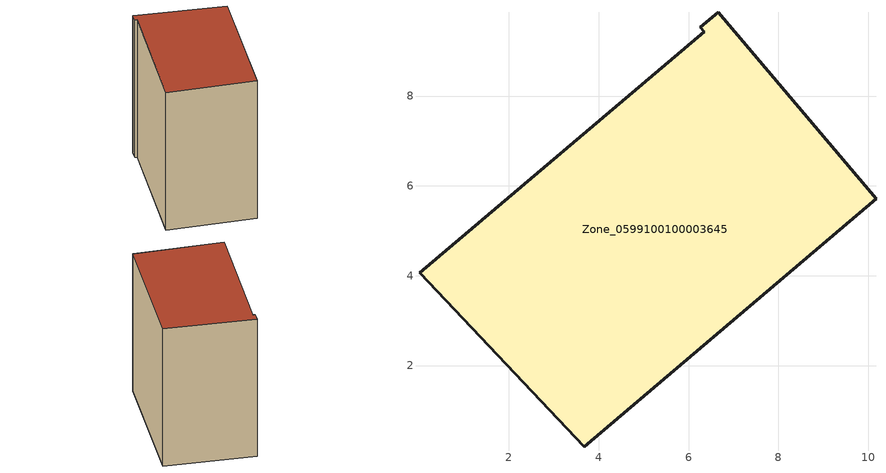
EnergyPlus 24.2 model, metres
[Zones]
Zone_0599100100003645
 floor ground (C_G): 10.17,5.71 3.67,0.19 0.01,4.07 6.34,9.43 6.26,9.53 6.66,9.87 z0
 wall outside (C_F): 6.66,9.87 6.26,9.53 6.34,9.43 0.01,4.07 3.67,0.19 10.17,5.71 6.66,9.87 z0:9.02
 roof outside (C_R): 3.67,0.19 10.17,5.71 6.66,9.87 6.26,9.53 6.34,9.43 0.01,4.07 z9.02
[BUILDING]
Pand.0599100100003645: North Axis=0; Terrain=City; Loads Convergence Tolerance Value=0.04; Temperature Convergence Tolerance Value=0.4; Solar Distribution=FullExterior; Maximum Number of Warmup Days=25; Minimum Number of Warmup Days=1
[Site:Location]
Rotterdam.The.Hague.AP_ZH_NLD Design_Conditions: Latitude=51.96; Longitude=4.45; Time Zone=1; Elevation=-4.5
[SITE:GROUNDTEMPERATURE:BUILDINGSURFACE]
18, 18, 18, 18, 18, 18, 18, 18, 18, 18, 18, 18
[MATERIAL] Thermal Absorptance=0.9; Solar Absorptance=0.7; Visible Absorptance=0.7
Name | Roughness | Thickness | Conductivity | Density | Specific Heat
G.TI.2015-2018 | MediumSmooth | 0.15 | 0.0428571 | 540 | 1210
F.TI.2015-2018 | Rough | 0.3 | 0.0666667 | 1920 | 840
R.TI.2015-2018 | MediumRough | 0.2 | 0.0333333 | 1500 | 1000
[CONSTRUCTION]
C_G: G.TI.2015-2018
C_F: F.TI.2015-2018
C_R: R.TI.2015-2018
[ZONE]
Zone_0599100100003645: Type=1; Multiplier=1; Ceiling Height=Autocalculate; Volume=Autocalculate; Floor Area=autocalculate; Part of Total Floor Area=Yes
[ZONEINFILTRATION:DESIGNFLOWRATE]
Infil_Zone_0599100100003645: Zone or ZoneList or Space or SpaceList=Zone_0599100100003645; Schedule=AlwaysOn; Design Flow Rate Calculation Method=Flow/Area; Flow Rate per Floor Area=0.0015; Constant Term Coefficient=1; Temperature Term Coefficient=0; Velocity Term Coefficient=0; Velocity Squared Term Coefficient=0
[HVACTEMPLATE:ZONE:IDEALLOADSAIRSYSTEM]
Zone_0599100100003645: Maximum Heating Supply Air Temperature=50; Minimum Cooling Supply Air Temperature=13; Maximum Heating Supply Air Humidity Ratio=0.0156; Minimum Cooling Supply Air Humidity Ratio=0.0077; Heating Limit=NoLimit; Cooling Limit=NoLimit; Dehumidification Control Type=ConstantSensibleHeatRatio; Cooling Sensible Heat Ratio=0.7; Dehumidification Setpoint=60; Humidification Control Type=None; Humidification Setpoint=30; Outdoor Air Method=None; Outdoor Air Flow Rate per Person=0.00944; Outdoor Air Flow Rate per Zone Floor Area=0; Outdoor Air Flow Rate per Zone=0; Demand Controlled Ventilation Type=None; Outdoor Air Economizer Type=NoEconomizer; Heat Recovery Type=None; Sensible Heat Recovery Effectiveness=0.7; Latent Heat Recovery Effectiveness=0.65
[ZONECONTROL:THERMOSTAT]
ThermostatControl_Zone_0599100100003645: Zone or ZoneList=Zone_0599100100003645; Control Type Schedule=DualSetpointControlType; Control 1=Thermostat_Zone_0599100100003645; Temperature Difference Between Cutout And Setpoint=0
[THERMOSTATSETPOINT:DUALSETPOINT]
Thermostat_Zone_0599100100003645: Heating Setpoint Temperature Schedule=HeatingSetpoint_Zone_0599100100003645; Cooling Setpoint Temperature Schedule=CoolingSetpoint_Zone_0599100100003645
[SCHEDULE:COMPACT]
HeatingSetpoint_Zone_0599100100003645: Through: 12/31, For: AllDays, Until: 24:00, 21
CoolingSetpoint_Zone_0599100100003645: Through: 12/31, For: AllDays, Until: 24:00, 24
DualSetpointControlType: Through: 12/31, For: AllDays, Until: 24:00, 4
AlwaysOn: Through: 12/31, For: AllDays, Until: 24:00, 1
